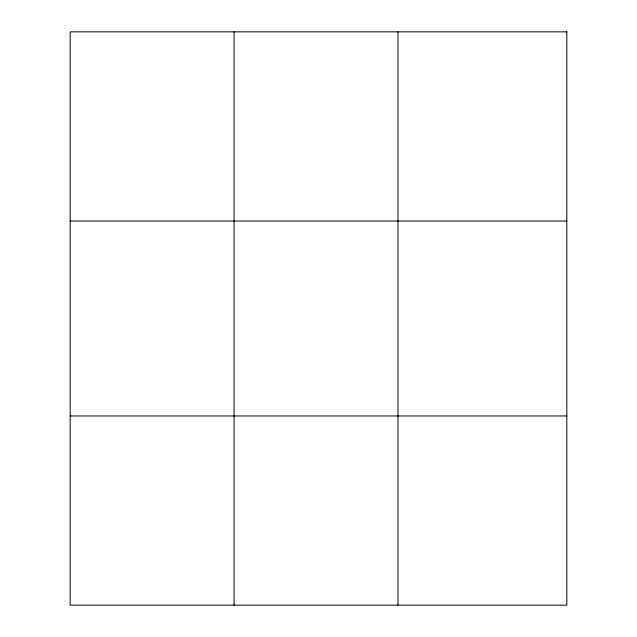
<?xml version="1.0" encoding="UTF-8"?>
<svg xmlns="http://www.w3.org/2000/svg" width="637" height="637" viewBox="0 0 637 637"><rect width="100%" height="100%" fill="white"/><g stroke="black" fill="none" stroke-linecap="round" stroke-linejoin="round"><path stroke-width="0.96" d="M234.074 31.85L234.074 605.15M397.966 31.85L397.966 605.15M70.174 221.039L566.826 221.039M70.174 415.961L566.826 415.961M566.826 31.85L566.826 605.15L70.174 605.15L70.174 31.85L566.826 31.85"/></g></svg>
